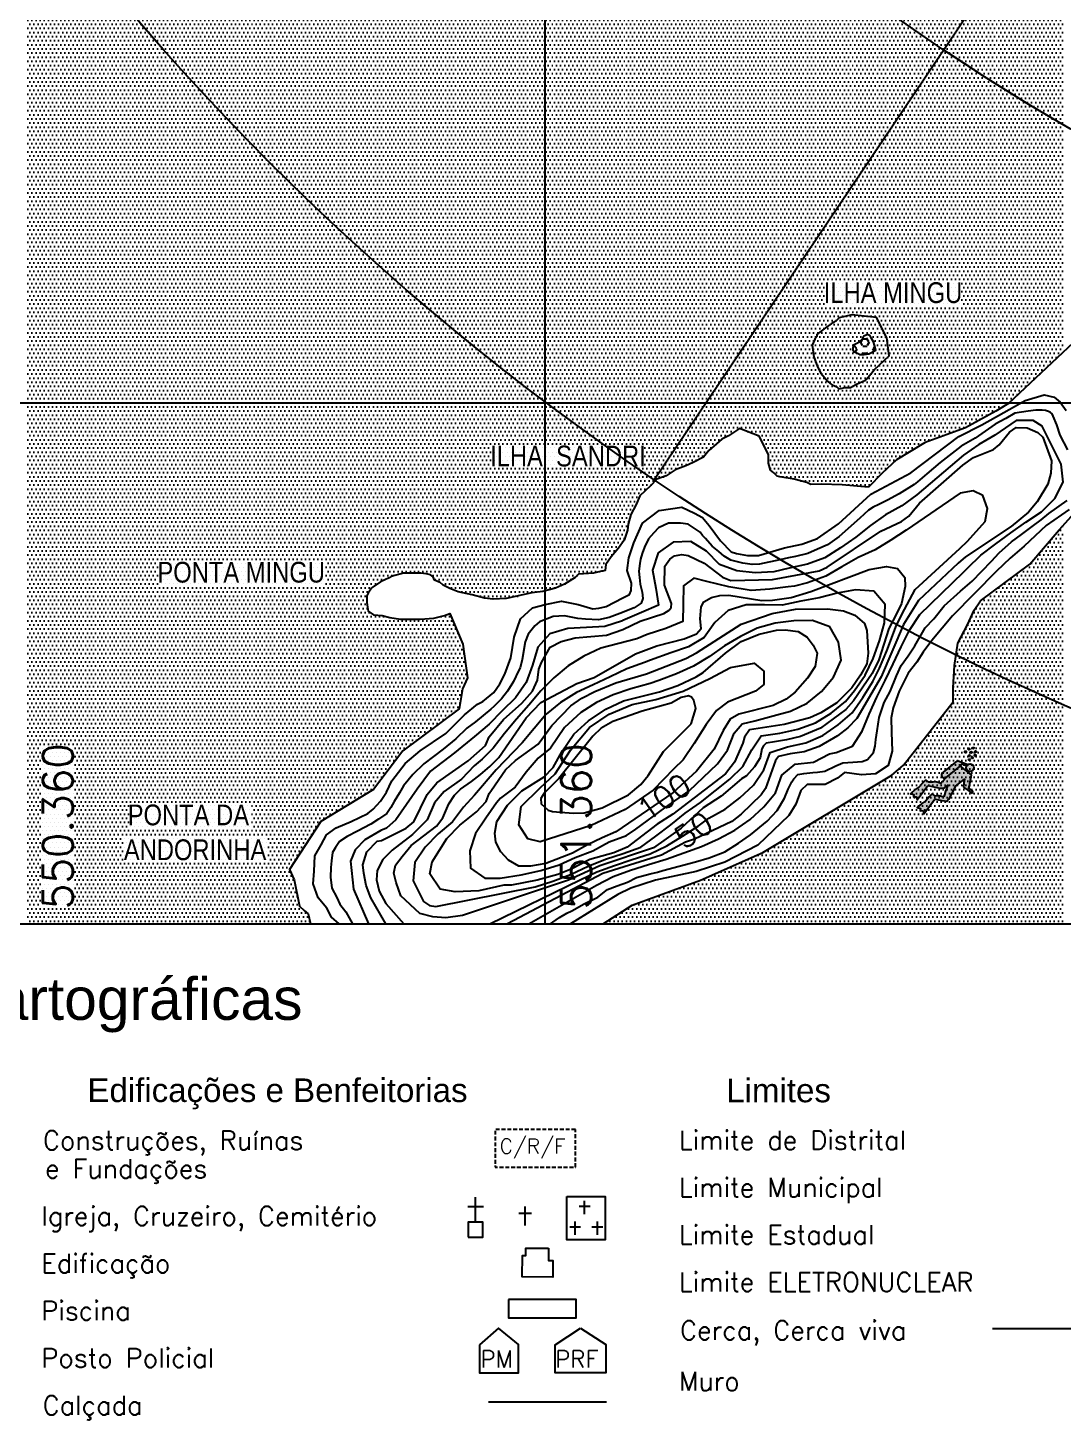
# Model space of a CAD drawing. Header units: millimetres. Extents: x 548366 to 1117317, y 7446967 to 14899125.
# Drawn here: x 550363 to 552360, y 7449452 to 7452139 of the extents above; entities that cross this region are included whole.
import ezdxf
from ezdxf.enums import TextEntityAlignment as Align

# ---------------------------------------------------------------- set-up
doc = ezdxf.new("R2010")
doc.units = ezdxf.units.MM
doc.header["$MEASUREMENT"] = 0
doc.linetypes.add('DASHED2', pattern=[0.375, 0.25, -0.125])
for name, color, linetype in [('AFLORAMENTO_ROCHOSO', 32, 'Continuous'), ('AID5_25K', 2, 'Continuous'), ('CARIMBO', 7, 'Continuous'), ('CURVA_INTERMEDIÁRIA', 32, 'Continuous'), ('CURVA_MESTRA', 36, 'Continuous'), ('ESPORTES', 7, 'Continuous'), ('HACHURA_OCEANO', 131, 'Continuous'), ('MALHA_TM', 8, 'Continuous'), ('OCEANO', 5, 'Continuous'), ('RADIAIS', 222, 'Continuous'), ('TXT_COORD_MALHA', 7, 'Continuous'), ('TXT_CURVA_MESTRA', 7, 'Continuous'), ('TXT_HIDRO', 8, 'Continuous')]:
    doc.layers.add(name, color=color, linetype=linetype)
doc.styles.add('ARIAL', font='ARIAL.TTF')
doc.styles.add('ROMANS', font='romans.shx')
doc.styles.add('TXT_MALHA_10K', font='romans.shx', dxfattribs={"height": 23})
doc.styles.add('TXT_PRAIA', font='ARIALN.TTF', dxfattribs={"height": 30})
doc.linetypes.add('CERCA', pattern='A,10,-0.25,["x",Standard,S=2,R=0,X=-0.6,Y=-0.675],-0.4', length=10.65)
pattern_1 = [(0, (0, 0), (3.96875, 7.9375), [0, -7.9375])]

# ---------------------------------------------------------------- blocks, each defined once
blk = doc.blocks.new('igreja')
for p, q in [((-1, 58), (14, 58)), ((14, 28), (14, 76)), ((14, 58), (29, 58))]:
    blk.add_line(p, q)
blk.add_lwpolyline([(0, 0), (28, 0), (28, 28), (0, 28)], close=True)

msp = doc.modelspace()

# ---------------------------------------------------------------- hatches: boundary and pattern name
at = {"layer": 'AFLORAMENTO_ROCHOSO'}
h = msp.add_hatch(dxfattribs=at)
h.set_pattern_fill('HEX', color=256, scale=2.5, style=0)
h.set_pattern_definition([(0, (0, 0), (0, 13.74815), [7.9375, -15.875]), (120, (0, 0), (-11.906247155, -6.874075), [7.9375, -15.875]), (60, (7.938, 0), (-11.906247155, 6.874075), [7.9375, -15.875])])
h.paths.add_polyline_path([(551976.1, 7451508.7), (551985, 7451510), (551998.9, 7451516.5), (551996.3, 7451526.6), (551993.8, 7451532.9), (551990, 7451539.2), (551987.4, 7451544.3), (551982.3, 7451546.8), (551978.5, 7451545.4), (551976, 7451544.2), (551973.5, 7451540.3), (551972.2, 7451537.8), (551965.9, 7451531.4), (551955.8, 7451526.2), (551954.5, 7451521.1), (551954.5, 7451519.9), (551954.5, 7451517.3), (551957.1, 7451513.5), (551963.4, 7451511.1), (551966, 7451509.8), (551967.2, 7451508.6)])
at = {"layer": 'ESPORTES'}
h = msp.add_hatch(color=7, dxfattribs=at)
h.paths.add_polyline_path([(552173, 7450741.5, 1), (552170.1, 7450742.1, 1)])
h.paths.add_polyline_path([(552176.8, 7450747.6, 1), (552179.7, 7450747, 1)])
h.paths.add_polyline_path([(552188.3, 7450748.7, 1), (552185.4, 7450749.3, 1)])
h.paths.add_polyline_path([(552192.4, 7450741.8, 1), (552189.5, 7450742.4, 1)])
h.paths.add_polyline_path([(552191.7, 7450734.6, 1), (552188.8, 7450735.2, 1)])
h.paths.add_polyline_path([(552186, 7450730.4, 1), (552183.1, 7450731, 1)])
h.paths.add_polyline_path([(552180.6, 7450734.1, 1), (552177.7, 7450734.7, 1)])
h.paths.add_polyline_path([(552184, 7450740.7, 1), (552181, 7450741.3, 1)])
h.paths.add_polyline_path([(552180.5, 7450726.2, 1), (552177.5, 7450726.8, 1)])
h.paths.add_polyline_path([(552187.8, 7450709.9, 1), (552173.3, 7450712.9, 1)])
h.paths.add_polyline_path([(552161.2, 7450714.1), (552165, 7450718.4), (552172.3, 7450715.7), (552174, 7450714.9, -0.107564), (552176.1, 7450717.3), (552167.6, 7450720.9), (552157.5, 7450724.4), (552155.9, 7450724.6), (552126.1, 7450700, 0.741294), (552133.7, 7450691.6)])
h.paths.add_polyline_path([(552137.5, 7450677.5), (552132.7, 7450665.7), (552130.8, 7450659), (552130.1, 7450655.2), (552123.6, 7450656.8), (552120.2, 7450657.5), (552115.8, 7450657.6), (552112.7, 7450657.1), (552109.3, 7450659.8), (552106.5, 7450659.9), (552101.7, 7450654.7), (552094.8, 7450647.5), (552087.6, 7450642.3), (552078.2, 7450634.3), (552084.6, 7450632.8), (552084.2, 7450627.9), (552090.1, 7450628.4), (552091.4, 7450622.4), (552111.8, 7450649.7), (552113.4, 7450649.6), (552126.8, 7450647.6), (552135.9, 7450646.2), (552138.7, 7450649.6), (552152.2, 7450675.4), (552169.9, 7450689.3), (552168.5, 7450680.5), (552168, 7450674.8), (552169.7, 7450672.6), (552175.8, 7450667.8), (552184.3, 7450661.7), (552185.1, 7450665.9), (552177.5, 7450671.9), (552178.4, 7450676.1), (552179.3, 7450680.3), (552181.9, 7450693), (552182.7, 7450697.2), (552161.2, 7450714.1), (552133.7, 7450691.6), (552127.5, 7450684.5), (552123.9, 7450680.6), (552121.1, 7450681.8), (552116.1, 7450683.5), (552113.4, 7450684.2), (552112.8, 7450684.2), (552109.2, 7450683.6), (552100.6, 7450683.2), (552096.3, 7450686.7), (552093.6, 7450686.8), (552088.8, 7450681.5), (552081.9, 7450674.4), (552074.6, 7450669.1), (552065.2, 7450661.1), (552071.6, 7450659.6), (552071.2, 7450654.8), (552077.2, 7450655.3), (552078.4, 7450649.3), (552098.8, 7450676.6), (552122.2, 7450671.9), (552126.1, 7450671.5), (552131.4, 7450672.6)])
at = {"layer": 'HACHURA_OCEANO'}
h = msp.add_hatch(dxfattribs=at)
h.set_pattern_fill('DOTS,_O', color=256, scale=5)
h.set_pattern_definition(pattern_1)
h.paths.add_polyline_path([(550860, 7452410), (550360, 7452410), (550360, 7451910), (550860, 7451910)])
h = msp.add_hatch(dxfattribs=at)
h.set_pattern_fill('DOTS', color=256, scale=5, style=0)
h.set_pattern_definition(pattern_1)
h.paths.add_polyline_path([(551360, 7452410), (550860, 7452410), (550860, 7451910), (551360, 7451910)])
h = msp.add_hatch(dxfattribs=at)
h.set_pattern_fill('DOTS', color=256, scale=5, style=0)
h.set_pattern_definition(pattern_1)
h.paths.add_polyline_path([(551860, 7452410), (551360, 7452410), (551360, 7451910), (551860, 7451910)])
h = msp.add_hatch(dxfattribs=at)
h.set_pattern_fill('DOTS', color=256, scale=5, style=0)
h.set_pattern_definition(pattern_1)
h.paths.add_polyline_path([(552360, 7452410), (551860, 7452410), (551860, 7451910), (552360, 7451910)])
h = msp.add_hatch(dxfattribs=at)
h.set_pattern_fill('DOTS,_O', color=256, scale=5)
h.set_pattern_definition(pattern_1)
h.paths.add_polyline_path([(550860, 7451910), (550360, 7451910), (550360, 7451410), (550860, 7451410)])
h = msp.add_hatch(dxfattribs=at)
h.set_pattern_fill('DOTS,_O', color=256, scale=5)
h.set_pattern_definition(pattern_1)
h.paths.add_polyline_path([(551360, 7451910), (550860, 7451910), (550860, 7451410), (551360, 7451410)])
h = msp.add_hatch(dxfattribs=at)
h.set_pattern_fill('DOTS,_O', color=256, scale=5)
h.set_pattern_definition(pattern_1)
h.paths.add_polyline_path([(551860, 7451910), (551360, 7451910), (551360, 7451410), (551860, 7451410)])
h = msp.add_hatch(dxfattribs=at)
h.set_pattern_fill('DOTS,_I', color=256, scale=5, style=2)
h.set_pattern_definition(pattern_1)
h.paths.add_polyline_path([(552049.6, 7451910), (551860, 7451910), (551860, 7451684.6), (552071.1, 7451667.8)])
h = msp.add_hatch(dxfattribs=at)
h.set_pattern_fill('DOTS,_I', color=256, scale=5, style=2)
h.set_pattern_definition(pattern_1)
h.paths.add_polyline_path([(552360, 7451910), (552049.6, 7451910), (552093.9, 7451410), (552248.5, 7451410), (552254.7, 7451413.7), (552360, 7451512.7)])
h = msp.add_hatch(dxfattribs=at)
h.set_pattern_fill('DOTS,_I', color=256, scale=5, style=2)
h.set_pattern_definition(pattern_1)
h.paths.add_polyline_path([(552071.1, 7451667.8), (551860, 7451684.6), (551860, 7451547.7), (551884.7, 7451545.6), (551884.7, 7451547), (551901.2, 7451559.9), (551912.5, 7451567.6), (551921.4, 7451572.8), (551927.7, 7451579.2), (551952.2, 7451584.8), (551999.6, 7451579.5), (552020.1, 7451540.4), (552020.8, 7451534.4), (552083.3, 7451529.3)])
h.paths.add_polyline_path([(551891.6, 7451602.3), (552000.3, 7451602.3), (552000.3, 7451633.3), (551891.6, 7451633.3)], flags=24)
h = msp.add_hatch(dxfattribs=at)
h.set_pattern_fill('DOTS', color=256, scale=5, style=0)
h.set_pattern_definition(pattern_1)
h.paths.add_polyline_path([(551996.2, 7451479.7), (552024.4, 7451505.9), (552020.1, 7451540.4), (551999.6, 7451579.5), (551952.2, 7451584.8), (551927.7, 7451579.2), (551921.4, 7451572.8), (551912.5, 7451567.6), (551901.2, 7451559.9), (551884.7, 7451547), (551884.7, 7451543.2), (551880.9, 7451538.1), (551875.9, 7451526.7), (551879.2, 7451503.7), (551886.2, 7451484.9), (551892.6, 7451472.3), (551900.2, 7451463.5), (551905.3, 7451457.2), (551910.4, 7451452.2), (551914.2, 7451449.7), (551923.1, 7451446), (551926.9, 7451442.2), (551939.6, 7451444.9), (551949.7, 7451445), (551961.1, 7451451.5), (551978.8, 7451459.2), (551980.1, 7451460.5)])
h.paths.add_polyline_path([(551954.5, 7451517.3), (551954.5, 7451519.9), (551954.5, 7451521.1), (551955.8, 7451526.2), (551965.9, 7451531.4), (551972.2, 7451537.8), (551973.5, 7451540.3), (551976, 7451544.2), (551978.5, 7451545.4), (551982.3, 7451546.8), (551987.4, 7451544.3), (551990, 7451539.2), (551993.8, 7451532.9), (551996.3, 7451526.6), (551998.9, 7451516.5), (551985, 7451510), (551976.1, 7451508.7), (551967.2, 7451508.6), (551966, 7451509.8), (551963.4, 7451511.1), (551957.1, 7451513.5)], flags=16)
h = msp.add_hatch(dxfattribs=at)
h.set_pattern_fill('DOTS,_I', color=256, scale=5, style=2)
h.set_pattern_definition(pattern_1)
h.paths.add_polyline_path([(552083.3, 7451529.3), (552020.8, 7451534.4), (552024.4, 7451505.9), (551996.2, 7451479.7), (551980.1, 7451460.5), (551978.8, 7451459.2), (551961.1, 7451451.5), (551949.7, 7451445), (551939.6, 7451444.9), (551926.9, 7451442.2), (551923.1, 7451446), (551914.2, 7451449.7), (551910.4, 7451452.2), (551905.3, 7451457.2), (551900.2, 7451463.5), (551892.6, 7451472.3), (551886.2, 7451484.9), (551879.2, 7451503.7), (551875.9, 7451526.7), (551880.9, 7451538.1), (551884.7, 7451543.2), (551884.7, 7451545.6), (551860, 7451547.7), (551860, 7451410), (552093.9, 7451410)])
h = msp.add_hatch(dxfattribs=at)
h.set_pattern_fill('DOTS', color=256, scale=5, style=0)
h.set_pattern_definition(pattern_1)
h.paths.add_polyline_path([(550860, 7451410), (550360, 7451410), (550360, 7450910), (550860, 7450910)])
h = msp.add_hatch(dxfattribs=at)
h.set_pattern_fill('DOTS,_I', color=256, scale=5, style=2)
h.set_pattern_definition(pattern_1)
h.paths.add_polyline_path([(551360, 7451410), (550860, 7451410), (550860, 7450910), (551207.6, 7450910), (551202.1, 7450949.4), (551176.5, 7451008.7), (551166.4, 7451004.8), (551146.1, 7450999.5), (551119.5, 7450998), (551108.1, 7450997.9), (551081.5, 7450997.6), (551061.2, 7451001.2), (551046, 7451004.9), (551029.5, 7451006), (551019.3, 7451013.5), (551018, 7451021.1), (551016.7, 7451029.9), (551016.7, 7451042.6), (551019.2, 7451047.7), (551025.5, 7451057.9), (551026.8, 7451059.2), (551043.2, 7451069.5), (551059.7, 7451077.3), (551063.5, 7451079.9), (551087.5, 7451086.4), (551093.9, 7451086.5), (551120.5, 7451086.8), (551126.8, 7451085.6), (551134.4, 7451084.4), (551139.5, 7451083.2), (551144.6, 7451079.4), (551147.2, 7451073.1), (551156, 7451069.4), (551157.3, 7451069.4), (551163.7, 7451063.1), (551176.4, 7451056.9), (551192.9, 7451050.7), (551219.5, 7451044.7), (551243.6, 7451038.6), (551260.1, 7451036.2), (551285.4, 7451037.7), (551334.9, 7451048.3), (551356.4, 7451051.1), (551360, 7451052.1)])
h.paths.add_polyline_path([(551188.2, 7451057.6), (551329.2, 7451057.6), (551329.2, 7451088.6), (551188.2, 7451088.6)], flags=24)
h = msp.add_hatch(dxfattribs=at)
h.set_pattern_fill('DOTS,_I', color=256, scale=5, style=2)
h.set_pattern_definition(pattern_1)
h.paths.add_polyline_path([(551645.9, 7451300), (551666.2, 7451310.3), (551676.3, 7451323.1), (551691.4, 7451335.9), (551701.5, 7451344.9), (551714.2, 7451351.4), (551735.7, 7451365.5), (551773.8, 7451350.7), (551791.6, 7451315.4), (551791.7, 7451298.9), (551795.5, 7451285), (551801.9, 7451280), (551808.3, 7451273.7), (551813.3, 7451272.5), (551841.2, 7451267.7), (551860, 7451262.9), (551860, 7451410), (551360, 7451410), (551360, 7451052.1), (551380.5, 7451057.7), (551398.2, 7451065.5), (551418.4, 7451078.3), (551424.7, 7451084.7), (551453.9, 7451086.3), (551469.1, 7451090.3), (551471.6, 7451090.3), (551476.7, 7451091.6), (551477.9, 7451103), (551488, 7451118.3), (551501.9, 7451135), (551513.3, 7451150.3), (551519.6, 7451169.4), (551520.8, 7451180.8), (551525.8, 7451199.9), (551535.9, 7451219), (551543.4, 7451235.5), (551563.7, 7451254.8), (551576.3, 7451267.6), (551594, 7451274.1), (551611.7, 7451285.7), (551632, 7451293.5)])
h.paths.add_polyline_path([(551393.3, 7451258.6), (551556.7, 7451258.6), (551556.7, 7451289.6), (551393.3, 7451289.6)], flags=24)
h = msp.add_hatch(dxfattribs=at)
h.set_pattern_fill('DOTS,_I', color=256, scale=5, style=2)
h.set_pattern_definition(pattern_1)
h.paths.add_polyline_path([(552094.1, 7451338.8), (552171.3, 7451367), (552230.4, 7451399.1), (552248.5, 7451410), (551860, 7451410), (551860, 7451262.9), (551865.3, 7451261.6), (551873, 7451257.9), (551893.2, 7451258.1), (551933.8, 7451257.2), (551984.5, 7451252.6), (552011.1, 7451279.5), (552038.3, 7451305)])
h = msp.add_hatch(dxfattribs=at)
h.set_pattern_fill('DOTS', color=256, scale=5, style=0)
h.set_pattern_definition(pattern_1)
h.paths.add_polyline_path([(552360, 7451179.2), (552352, 7451170.4), (552295.4, 7451103.7), (552200.7, 7451032.9), (552188.1, 7451015.1), (552175.5, 7450987), (552156.6, 7450951.4), (552150.7, 7450910), (552360, 7450910)])
h = msp.add_hatch(dxfattribs=at)
h.set_pattern_fill('DOTS', color=256, scale=5, style=0)
h.set_pattern_definition(pattern_1)
h.paths.add_polyline_path([(550860, 7450910), (550360, 7450910), (550360, 7450410), (550860, 7450410)])
h = msp.add_hatch(dxfattribs=at)
h.set_pattern_fill('DOTS,_I', color=256, scale=5, style=2)
h.set_pattern_definition(pattern_1)
h.paths.add_polyline_path([(551194.9, 7450825.1), (551201.1, 7450863.2), (551211.1, 7450884.8), (551207.6, 7450910), (550860, 7450910), (550860, 7450410), (550908.1, 7450410), (550903.3, 7450429.1), (550895.6, 7450435.4), (550886.7, 7450444.2), (550876.4, 7450494.8), (550867.5, 7450515), (550927.8, 7450607.5), (551029.2, 7450669.3), (551086.1, 7450743.5)])
h = msp.add_hatch(dxfattribs=at)
h.set_pattern_fill('DOTS', color=256, scale=5, style=0)
h.set_pattern_definition(pattern_1)
h.paths.add_polyline_path([(552360, 7450910), (552150.7, 7450910), (552150.4, 7450908.2), (552148, 7450865.1), (552148.1, 7450838.4), (552052.2, 7450715.8), (552029.4, 7450696.5), (551860, 7450595.1), (551860, 7450410), (552360, 7450410)])
h = msp.add_hatch(dxfattribs=at)
h.set_pattern_fill('DOTS', color=256, scale=5, style=0)
h.set_pattern_definition(pattern_1)
h.paths.add_polyline_path([(551860, 7450595.1), (551780.3, 7450547.3), (551660.3, 7450494.3), (551528.8, 7450445.9), (551472.7, 7450410), (551860, 7450410)])

# ---------------------------------------------------------------- linework, layer by layer
at = {"layer": 'AID5_25K'}
msp.add_lwpolyline([(549360, 7450410), (559365, 7450410), (559365, 7460415), (549360, 7460415), (549360, 7450410)], dxfattribs=at)
at = {"layer": 'CARIMBO', "linetype": 'DASHED2', "ltscale": 30, "flags": 128}
msp.add_lwpolyline([(551419.1, 7450013.3), (551264, 7450013.3), (551264, 7449940.7), (551419.1, 7449940.7)], close=True, dxfattribs=at)
at = {"layer": 'CARIMBO', "ltscale": 0.5}
msp.add_lwpolyline([(551402.7, 7449884.2), (551476.2, 7449884.2), (551476.2, 7449800.5), (551402.7, 7449800.5)], close=True, dxfattribs=at)
at = {"layer": 'CARIMBO', "color": 7}
for points in [[(551436.6, 7449849.7), (551436.6, 7449875.3)], [(551310, 7449851.8), (551334.3, 7449851.8)], [(551322.2, 7449828.1), (551322.2, 7449864.6)], [(551426.1, 7449865.5), (551447.3, 7449865.5)], [(551408, 7449825.6), (551429.1, 7449825.6)], [(551418.5, 7449809.8), (551418.5, 7449835.4)], [(551450.9, 7449825.6), (551472.1, 7449825.6)], [(551461.4, 7449809.8), (551461.4, 7449835.4)]]:
    msp.add_lwpolyline(points, dxfattribs=at)
at = {"layer": 'CARIMBO'}
msp.add_lwpolyline([(551367.2, 7449783.9), (551367, 7449760.7), (551375.7, 7449760.6), (551375.4, 7449728.1), (551316.3, 7449728.6), (551316.7, 7449770.3), (551323.2, 7449770.2), (551323.3, 7449784.2)], close=True, dxfattribs=at)
at = {"layer": 'CARIMBO', "color": 4, "linetype": 'Continuous', "flags": 128}
msp.add_lwpolyline([(551289.9, 7449685.2), (551289.9, 7449649.6), (551420.4, 7449649.6), (551420.4, 7449685.2)], close=True, dxfattribs=at)
at = {"layer": 'CARIMBO', "color": 7}
for points in [[(551233.7, 7449597.5), (551233.7, 7449543.4), (551309.1, 7449543.4), (551309.1, 7449598.3), (551270.9, 7449630)], [(551428.7, 7449629.7), (551477.6, 7449598.3), (551477.6, 7449543.4), (551379.9, 7449543.4), (551379.8, 7449597.5)]]:
    msp.add_lwpolyline(points, close=True, dxfattribs=at)
at = {"layer": 'CARIMBO', "linetype": 'CERCA', "ltscale": 5, "flags": 128}
msp.add_lwpolyline([(552223.6, 7449629.1), (552451, 7449629.1)], dxfattribs=at)
at = {"layer": 'CARIMBO', "color": 8, "ltscale": 1.3}
msp.add_lwpolyline([(551478.8, 7449487.1), (551251.3, 7449487.1)], dxfattribs=at)
at = {"layer": 'CURVA_INTERMEDIÁRIA'}
for points, elevation in [([(551954.5, 7451521.1), (551954.5, 7451519.9), (551954.5, 7451517.3), (551957.1, 7451513.5), (551963.4, 7451511.1), (551966, 7451509.8), (551967.2, 7451508.6), (551976.1, 7451508.7), (551985, 7451510), (551998.9, 7451516.5), (551996.3, 7451526.6), (551993.8, 7451532.9), (551990, 7451539.2), (551987.4, 7451544.3), (551982.3, 7451546.8), (551978.5, 7451545.4), (551976, 7451544.2), (551973.5, 7451540.3), (551972.2, 7451537.8), (551965.9, 7451531.4), (551955.8, 7451526.2), (551954.5, 7451521.1), (551954.5, 7451517.3)], 10), ([(550963.2, 7450410), (550948.4, 7450422.7), (550939.6, 7450440.3), (550922.9, 7450460.2), (550913.3, 7450487.4), (550914.9, 7450511.3), (550916.5, 7450540.9), (550928.4, 7450562.4), (550938.8, 7450581.6), (550957.2, 7450595.2), (550986.3, 7450607.2), (551018.5, 7450622.8), (551028.9, 7450630.9), (551042.8, 7450646.7), (551054.4, 7450663.7), (551064.7, 7450685.6), (551090.8, 7450719.6), (551119.3, 7450743.8), (551169.1, 7450777), (551205, 7450813.2), (551230.4, 7450834), (551240.1, 7450839.1), (551261.5, 7450856.6), (551273.1, 7450872.9), (551283.1, 7450891.8), (551294.2, 7450922.9), (551300.9, 7450962.9), (551313.1, 7450998.4), (551336.5, 7451019.5), (551360.9, 7451026.2), (551392, 7451032.8), (551424.2, 7451026.2), (551452.7, 7451017.9), (551464, 7451018.7), (551478.2, 7451022.3), (551510.5, 7451039.2), (551523.1, 7451045.1), (551526.5, 7451052.8), (551527.4, 7451067.1), (551518.8, 7451091.9), (551522, 7451116), (551532, 7451145.1), (551548.7, 7451182.8), (551580.9, 7451207.2), (551624.2, 7451213.9), (551649, 7451202.4), (551663.9, 7451194.2), (551677, 7451178.5), (551698.8, 7451148.6), (551719.4, 7451127.8), (551729.9, 7451124.2), (551750.7, 7451120.8), (551772.3, 7451120.8), (551822.2, 7451135.3), (551856, 7451142.5), (551885.9, 7451153.7), (551926.4, 7451182), (551989, 7451238.8), (552066.4, 7451280.1), (552158.8, 7451349.9), (552202.9, 7451372.8), (552245.4, 7451396.6), (552287, 7451419.4), (552323.1, 7451430.7), (552342.7, 7451425.9), (552354.3, 7451416.7), (552366, 7451400.5)], 10), ([(552369.2, 7451324.6), (552354.5, 7451352.8), (552347.9, 7451372.8), (552340.8, 7451389.2), (552339, 7451394.1), (552335.4, 7451396.7), (552331.9, 7451398.5), (552325.7, 7451400.3), (552319.4, 7451401.2), (552312.8, 7451401.2), (552307, 7451400.7), (552292.3, 7451399), (552266.6, 7451395), (552249.3, 7451385.2), (552228.8, 7451373.7), (552190.4, 7451347.3), (552163.4, 7451331.8), (552122.5, 7451300.3), (552096.7, 7451278.1), (552079, 7451263), (552072.7, 7451257.3), (552043.7, 7451239.3), (552021.4, 7451227.4), (552004.1, 7451218.9), (551993.5, 7451213.6), (551984.6, 7451208.3), (551967.7, 7451192.8), (551927.6, 7451157.5), (551905.4, 7451141.1), (551886.3, 7451133.1), (551867.6, 7451124.7), (551843.6, 7451118.9), (551830.3, 7451115.8), (551813.4, 7451112.2), (551774.1, 7451104.2), (551760.3, 7451103.3), (551741.7, 7451106), (551719, 7451111.7), (551706.1, 7451119.3), (551695.5, 7451128.2), (551682.6, 7451138.8), (551669.7, 7451153.4), (551664.4, 7451159.2), (551659.5, 7451165.9), (551636.6, 7451180.9), (551622, 7451183.2), (551598.4, 7451182.7), (551579.3, 7451173.9), (551570, 7451164.1), (551560.2, 7451153), (551552.3, 7451136.6), (551547.8, 7451124.6), (551544.3, 7451113.5), (551543.4, 7451105.5), (551541.1, 7451090.4), (551542.5, 7451078), (551543.8, 7451065.2), (551547.8, 7451050.1), (551549, 7451037.4), (551545.9, 7451028.6), (551532.2, 7451019.7), (551504.6, 7451009), (551484.2, 7451001.1), (551463.3, 7450996.6), (551438.4, 7450997.5), (551423.8, 7450998.8), (551398.2, 7451004), (551376, 7451002.7), (551349.8, 7450992.4), (551340.5, 7450984.9), (551327.6, 7450968.9), (551322.3, 7450953.9), (551316.1, 7450919.7), (551312.1, 7450904.2), (551309.4, 7450898.4), (551299.5, 7450877.6), (551287.9, 7450858.9), (551276.4, 7450843.9), (551261.3, 7450829.2), (551255.5, 7450823.9), (551226.2, 7450799.5), (551209.7, 7450787.5), (551188.4, 7450767.1), (551164, 7450747.1), (551126.5, 7450718.9), (551105.2, 7450698), (551087.4, 7450676.3), (551079.4, 7450663), (551069.2, 7450646.1), (551063, 7450634.1), (551055, 7450623), (551039.2, 7450611.6), (551024.6, 7450602.3), (550998.8, 7450589), (550978.4, 7450578.3), (550963.7, 7450568.6), (550956.2, 7450557), (550950.4, 7450547.3), (550948.2, 7450531.3), (550947.3, 7450518.4), (550946.4, 7450499.8), (550949.1, 7450478.5), (550958.4, 7450460.5), (550964.6, 7450448.1), (550975.8, 7450433), (550989.2, 7450410)], 20), ([(551329.2, 7450410), (551459.8, 7450484.8), (551491.8, 7450501.2), (551525.6, 7450513.5), (551559.9, 7450524.3), (551594.3, 7450534.9), (551628.2, 7450547), (551662.1, 7450559.2), (551694.8, 7450574.1), (551726.8, 7450590.6), (551756.2, 7450611.2), (551782.8, 7450635.5), (551805.3, 7450663), (551817.5, 7450696.9), (551842.8, 7450718.1), (551878.5, 7450722), (551909.4, 7450738), (551921.9, 7450740.3), (551953.6, 7450752.7), (551972.5, 7450781.9), (551985.6, 7450814.6), (552000.3, 7450847.4), (552016.6, 7450879.4), (552032.1, 7450911.9), (552047.6, 7450944.4), (552063.5, 7450976.7), (552083.3, 7451006.7), (552167.9, 7451088.5), (552175.3, 7451096.3), (552201.4, 7451121), (552230, 7451142.9), (552258.9, 7451164.2), (552288.3, 7451185.1), (552318.2, 7451205), (552343.7, 7451230.3), (552360, 7451261.8), (552356, 7451296.8), (552340.1, 7451329.1), (552319.4, 7451370.1), (552301.9, 7451381), (552269.1, 7451381), (552228.4, 7451353.1), (552197.3, 7451335.1), (552167.9, 7451314.3), (552077.9, 7451237.9), (552049, 7451216.7), (552017.5, 7451199.3), (551988.2, 7451178.5), (551960, 7451156.2), (551930.4, 7451135.7), (551900.3, 7451116), (551866.5, 7451103.8), (551831.3, 7451096.4), (551802, 7451089.2), (551766.1, 7451087), (551730.4, 7451090.8), (551697.1, 7451103), (551672.1, 7451128.7), (551642, 7451147.5), (551607.5, 7451146.5), (551578.8, 7451126), (551568, 7451092.6), (551574.4, 7451057.9), (551579.3, 7451024.5), (551546.7, 7451010.4), (551510.5, 7450995.2), (551509.8, 7450994.8), (551475.7, 7450983.5), (551440.1, 7450981.7), (551404.2, 7450979.9), (551369.9, 7450969.6), (551346.3, 7450943.5), (551336.4, 7450909.3), (551324.2, 7450875.7), (551303.6, 7450846.2), (551277.9, 7450821.2), (551252.8, 7450795.3), (551224.2, 7450771.6), (551185.5, 7450739.6), (551139.6, 7450704.6), (551113.7, 7450669.5), (551093.2, 7450640), (551072.8, 7450610.5), (551054.6, 7450594.4), (551043.8, 7450590.2), (551012.7, 7450572.1), (550993.9, 7450552.8), (550985.1, 7450530.6), (550991.1, 7450477), (551019.5, 7450410)], 30), ([(551053.4, 7450410), (551024.4, 7450459.9), (551015.5, 7450484.2), (551010.7, 7450507.6), (551009.1, 7450524.1), (551016.3, 7450548.6), (551036.6, 7450569.2), (551045, 7450571), (551092.3, 7450594.6), (551107.1, 7450606.6), (551132.8, 7450659.4), (551151.5, 7450681.8), (551212.4, 7450724.7), (551245.4, 7450754.2), (551252.8, 7450770.8), (551280, 7450804), (551315.8, 7450835.6), (551335.9, 7450858.9), (551345.6, 7450880), (551348.5, 7450901.5), (551353.3, 7450913.9), (551370.5, 7450943.9), (551391.6, 7450954.8), (551418.3, 7450961.9), (551478.7, 7450966.8), (551510.8, 7450977.8), (551544.2, 7450994), (551589.8, 7451008.4), (551599.6, 7451014.9), (551603.8, 7451020.5), (551604.6, 7451028), (551591, 7451063.3), (551591.6, 7451100.1), (551600.9, 7451113.5), (551609.9, 7451120.1), (551624.4, 7451122.3), (551636.7, 7451120.7), (551667.5, 7451105.6), (551702.6, 7451078.7), (551719, 7451072.4), (551799.2, 7451074), (551889, 7451091), (551904.5, 7451097.9), (552008.2, 7451167.3), (552048, 7451186.1), (552062.2, 7451196.6), (552083.1, 7451221.9), (552166.3, 7451295.2), (552187.2, 7451309.7), (552225.9, 7451325.2), (552236.4, 7451334.3), (552256.4, 7451358.8), (552269.2, 7451367.8), (552290.7, 7451367), (552311.1, 7451357.8), (552321, 7451349.2), (552337.4, 7451303.5), (552336.5, 7451279.3), (552330.4, 7451258.5), (552310, 7451223.9), (552293, 7451204), (552259.9, 7451176.5), (552171.3, 7451118.1), (552157.4, 7451105.8), (552080.8, 7451033.7), (552052, 7450987.6), (552008.9, 7450886.7), (551962.2, 7450806.4), (551944.4, 7450788.4), (551924.7, 7450773), (551889.1, 7450752.3), (551860.2, 7450741.5), (551833.4, 7450738.2), (551810.7, 7450732.5), (551805.3, 7450724.9), (551785.7, 7450670.9), (551777.3, 7450658.7), (551738.8, 7450621.3), (551720.5, 7450607.7), (551648.9, 7450573.1), (551631.5, 7450567.3), (551585, 7450542.6), (551471.8, 7450506.8), (551288, 7450410)], 40), ([(551371.1, 7450410), (551375.2, 7450413.5), (551388.1, 7450422.3), (551402.3, 7450430.8), (551412, 7450434.8), (551435.6, 7450448.5), (551462.2, 7450461.4), (551481, 7450476.1), (551499.7, 7450483.2), (551519.7, 7450490.3), (551537, 7450499.6), (551563.2, 7450506.7), (551577.4, 7450509.8), (551587.7, 7450512.9), (551650.5, 7450529.9), (551677.2, 7450537), (551707.4, 7450549), (551733.6, 7450565.8), (551757.1, 7450581.4), (551788.9, 7450607.9), (551808, 7450628.7), (551822.6, 7450652.2), (551829.3, 7450670), (551836.8, 7450684.2), (551840.4, 7450689.5), (551848.4, 7450697.9), (551859.9, 7450700.1), (551876.8, 7450701.9), (551886.1, 7450702.8), (551899.9, 7450704.6), (551921.4, 7450714.6), (551934.8, 7450720.8), (551954.3, 7450721.6), (551972.5, 7450723.4), (551982.3, 7450727), (551994.3, 7450740.7), (551997, 7450752.7), (551998.7, 7450765.6), (552001.4, 7450782.4), (552005, 7450808.2), (552014.8, 7450836.9), (552026.4, 7450858.2), (552038.3, 7450888.4), (552047.2, 7450908.4), (552061, 7450927), (552073.9, 7450946.1), (552094, 7450981), (552110.5, 7450998.3), (552130.5, 7451023.6), (552162, 7451051.5), (552184.2, 7451071.1), (552221.7, 7451110), (552236.4, 7451125.5), (552260.4, 7451146.8), (552279.5, 7451161), (552300.3, 7451176.6), (552317.7, 7451189.4), (552332.3, 7451201.4), (552367.9, 7451227)], 20), ([(552371.9, 7451209.1), (552327, 7451178.7), (552284.9, 7451138.8), (552257.8, 7451115.5), (552231.6, 7451090.3), (552146.3, 7451004.1), (552106.5, 7450956.6), (552090, 7450934.3), (552077.4, 7450914.9), (552061, 7450893.6), (552043.5, 7450858.7), (552032, 7450826.4), (552028.2, 7450807.2), (552029.1, 7450779.6), (552029.9, 7450742.8), (552022.1, 7450715.7), (551997.9, 7450699.2), (551970.7, 7450697.3), (551938.4, 7450701.8), (551924.5, 7450690.9), (551900.9, 7450678.6), (551866, 7450678.9), (551853.8, 7450667.5), (551844.1, 7450640.8), (551830.5, 7450619), (551771, 7450561.6), (551707, 7450528.7), (551651.7, 7450510.8), (551573.5, 7450494.1), (551525.9, 7450479.1), (551500.7, 7450466.6), (551409.3, 7450410)], 10), ([(551158.2, 7450477), (551138, 7450506.4), (551142.4, 7450529.6), (551171.1, 7450574.6), (551196, 7450600.1), (551228.2, 7450625.9), (551246.9, 7450646), (551252.5, 7450661.5), (551256.8, 7450667.7), (551284.3, 7450706.9), (551303.3, 7450725.3), (551347.3, 7450756.3), (551373.4, 7450792.5), (551410.3, 7450830.4), (551431.6, 7450845.6), (551456.4, 7450858.4), (551497.1, 7450874.8), (551556.1, 7450892.6), (551632, 7450922.1), (551652.8, 7450932.6), (551738.7, 7450987.9), (551798.8, 7451009), (551843.3, 7451017.2), (551905.3, 7451018), (551936.3, 7451014), (551957.9, 7451005.7), (551976.6, 7450989.7), (551981.1, 7450976.1), (551984, 7450932.3), (551981.1, 7450911.8), (551969.3, 7450889.9), (551952.1, 7450865.5), (551923.5, 7450836.5), (551892.7, 7450817.1), (551871.1, 7450807.4), (551821.7, 7450794.8), (551754.6, 7450784.4), (551745.4, 7450770.3), (551742.2, 7450758.3), (551725.9, 7450721.8), (551708.7, 7450699.4), (551607, 7450621.6), (551577, 7450602.2), (551519, 7450557.8), (551493.1, 7450547), (551446.6, 7450534), (551410.8, 7450515.4), (551385.2, 7450505.4), (551345.1, 7450494.2), (551295.5, 7450484.4), (551280.6, 7450484.3), (551232.8, 7450473.8), (551187.2, 7450471.8), (551158.2, 7450477)], 80)]:
    msp.add_lwpolyline(points, dxfattribs=dict(at, elevation=elevation))
for points, elevation in [([(551200.9, 7450425.8), (551169.3, 7450421.6), (551143.7, 7450423.3), (551119, 7450430.1), (551082.3, 7450464.2), (551073, 7450489.7), (551068.7, 7450507.6), (551072.1, 7450523), (551084.9, 7450540), (551102, 7450561.1), (551150.9, 7450598.3), (551163.1, 7450614.8), (551174.9, 7450641.4), (551185.7, 7450658.3), (551197.5, 7450670), (551218.5, 7450684.8), (551235.9, 7450698.4), (551253.8, 7450713.6), (551261.6, 7450721.5), (551271.1, 7450730.8), (551324.1, 7450807.7), (551352.6, 7450836.9), (551421.5, 7450873.8), (551455.1, 7450885), (551535.2, 7450930.9), (551576.3, 7450946.6), (551629, 7450960), (551652.7, 7450969.5), (551661.8, 7450980), (551659.8, 7450998.5), (551661.7, 7451021.5), (551666.7, 7451031.4), (551681.6, 7451039.8), (551697.8, 7451043.4), (551715, 7451044), (551778.8, 7451033.9), (551799.2, 7451034.5), (551835.3, 7451039.8), (551873.3, 7451050.9), (551985.9, 7451093.6), (552019.5, 7451099.2), (552040.5, 7451095.8), (552054.8, 7451078.2), (552055.5, 7451061.1), (552048, 7451027.7), (552038.8, 7451009.2), (552024, 7450979.5), (552004.2, 7450919.6), (551991.8, 7450893.2), (551955.5, 7450840.2), (551940.6, 7450823.8), (551891.7, 7450787.7), (551853.3, 7450771.4), (551826.4, 7450764.8), (551802.8, 7450761.3), (551787.3, 7450758.7), (551782.1, 7450753.5), (551778.7, 7450747.6), (551775.6, 7450730.2), (551764.6, 7450712.9), (551749, 7450695.5), (551739.5, 7450689.6), (551700.4, 7450656.1), (551665.3, 7450633.5), (551623.1, 7450594.4), (551569.8, 7450556.6), (551466.1, 7450522), (551405.8, 7450494)], 60), ([(551149.9, 7450443.7), (551341.4, 7450481.1), (551375.5, 7450492.6), (551409.2, 7450505.4), (551411.1, 7450506.1), (551443.6, 7450521.4), (551477, 7450534.8), (551511.4, 7450545.4), (551545, 7450558.2), (551574.3, 7450579), (551602.8, 7450601), (551630.8, 7450623.6), (551660.2, 7450644.3), (551688.8, 7450666.3), (551716.8, 7450688.9), (551742.3, 7450713.8), (551759.1, 7450745.5), (551777.6, 7450772.6), (551813.2, 7450778.1), (551848.3, 7450785.8), (551882.1, 7450797.9), (551912.7, 7450816.6), (551940.4, 7450838.8), (551957.5, 7450860.4), (551978.2, 7450889.8), (551993.5, 7450922.2), (552005.5, 7450956.1), (552015.3, 7450990.5), (552016.7, 7451026.1), (551994.7, 7451051.5), (551959.3, 7451054.2), (551924.1, 7451047.7), (551889.1, 7451039), (551853.8, 7451032.3), (551818.1, 7451025), (551784, 7451025.7), (551748.2, 7451025.3), (551713.9, 7451014.7), (551688, 7450991.5), (551667.5, 7450962.7), (551636.9, 7450944.3), (551602.8, 7450932.9), (551564, 7450918.8), (551552.2, 7450914.3), (551518.4, 7450902), (551486, 7450886.4), (551453.5, 7450870.8), (551420.8, 7450856.1), (551390.3, 7450837), (551362.5, 7450814.2), (551339.2, 7450786.9), (551316.5, 7450759), (551265.9, 7450706.8), (551224, 7450658.5), (551203.4, 7450634.9), (551181.7, 7450606.7), (551154.4, 7450583.3), (551129, 7450557.9), (551109.2, 7450528.1), (551106.2, 7450493.1), (551114.7, 7450475.2), (551125.8, 7450453.1), (551137.8, 7450445.4)], 70), ([(551833.7, 7450820.1), (551865.9, 7450835.8), (551893.6, 7450858.5), (551916.9, 7450885.9), (551931.6, 7450918.4), (551926.6, 7450953.2), (551909.9, 7450983.3), (551876.1, 7450995.1), (551840.2, 7450994.3), (551804.5, 7450990), (551769.9, 7450980.3), (551737.6, 7450964.5), (551706.9, 7450946.1), (551677.4, 7450925.5), (551646.6, 7450906.8), (551613.8, 7450892.1), (551580.1, 7450879.5), (551563.2, 7450873.6), (551526.1, 7450863.6), (551492.1, 7450852.1), (551459.6, 7450836.8), (551429.3, 7450817.4), (551398.2, 7450789), (551371.1, 7450749.1), (551347.3, 7450729.8), (551324, 7450702.6), (551303, 7450673.8), (551274.2, 7450652.6), (551266.7, 7450643.4), (551246.1, 7450614.1), (551226.2, 7450584.4), (551215.5, 7450550.5), (551216.9, 7450517.1), (551244.5, 7450498.3), (551274, 7450498.2), (551314.1, 7450504.6), (551352.6, 7450512.7), (551387.9, 7450523.9), (551418.8, 7450538.1), (551452.5, 7450550.7), (551483.8, 7450568.4), (551517.8, 7450580.1), (551535.7, 7450592.5), (551591.3, 7450633.7), (551638.3, 7450666.5), (551693.1, 7450718.8), (551712.4, 7450744.8), (551725.2, 7450777.6), (551740.9, 7450796.1), (551765.1, 7450801.8), (551807.9, 7450813.2)], 90), ([(551609.1, 7450709.2), (551569.2, 7450667.9), (551515.1, 7450630.8), (551449.5, 7450599.5), (551351.2, 7450568.1), (551327, 7450573.8), (551309.9, 7450600.9), (551314.1, 7450636.5), (551351.2, 7450672.2), (551379.7, 7450699.2), (551409.6, 7450744.8), (551445.9, 7450789), (551484.4, 7450814.6), (551528.6, 7450833.2), (551574.2, 7450843.1), (551626.9, 7450858.8), (551678.2, 7450883), (551718.1, 7450904.4), (551763.7, 7450913), (551782.2, 7450897.3), (551782.2, 7450871.6), (551766.5, 7450858.8), (551712.4, 7450837.4), (551691, 7450821.8), (551671.1, 7450794.7), (551648.3, 7450757.6), (551626.9, 7450726.3)], 110), ([(551642.4, 7450795.9), (551651.1, 7450825.6), (551647.5, 7450841.1), (551642.7, 7450847.4), (551636.9, 7450849.6), (551623.3, 7450846.4), (551603.6, 7450835.5), (551547.7, 7450820.2), (551491, 7450800.6), (551468.6, 7450787.7), (551452.3, 7450772.2), (551387.1, 7450690.2), (551358.8, 7450662.2), (551352.4, 7450652.1), (551352.9, 7450641.3), (551366.6, 7450629.3), (551375, 7450626.5), (551414.4, 7450623.5), (551436.1, 7450624.4), (551470.6, 7450633.7), (551521.5, 7450658.7), (551545.4, 7450679.1), (551559.4, 7450696.3), (551588.8, 7450742.3)], 120)]:
    msp.add_lwpolyline(points, close=True, dxfattribs=dict(at, elevation=elevation))
at = {"layer": 'CURVA_MESTRA', "elevation": 50}
msp.add_lwpolyline([(551254, 7450410), (551428.3, 7450494.6), (551460.6, 7450510.5), (551494.5, 7450522.6), (551528.7, 7450533.8), (551562.9, 7450544.9), (551595.3, 7450560.2), (551625.8, 7450579.3), (551656, 7450598.7), (551676.5, 7450613.6), (551707.9, 7450631.1), (551736.3, 7450653.1), (551762.9, 7450677.3), (551782.7, 7450706.9), (551794.9, 7450740.6), (551828.3, 7450751.2), (551863.3, 7450758.9), (551896.2, 7450773.6), (551926, 7450793.7), (551953.2, 7450817.1), (551973.4, 7450846.8), (551992.6, 7450877.2), (552005.5, 7450903.3), (552019.6, 7450936.4), (552038.5, 7450986), (552053.8, 7451016.6), (552074.6, 7451054.9), (552160.4, 7451134), (552175.7, 7451148.2), (552209.6, 7451186.5), (552213.9, 7451211.6), (552205.2, 7451236.7), (552186.4, 7451245.5), (552161.5, 7451241.1), (552057.4, 7451169.8), (552027.6, 7451150.2), (551997, 7451131.8), (551964.4, 7451116.6), (551933.3, 7451098.5), (551902.1, 7451080.5), (551866.5, 7451067.8), (551841.8, 7451061.4), (551829.4, 7451060.1), (551793.8, 7451055.7), (551757.9, 7451053.4), (551715, 7451060.3), (551672.4, 7451070.2), (551647.3, 7451076.7), (551627.8, 7451061.9), (551627, 7451026.4), (551626.5, 7450993.4), (551593.6, 7450979.5), (551557.2, 7450968.2), (551537.4, 7450959.8), (551502.6, 7450950.6), (551468, 7450941.6), (551435.3, 7450926.7), (551404.7, 7450907.9), (551377.6, 7450884.3), (551352.3, 7450859.5), (551329.3, 7450831.9), (551305.5, 7450804.9), (551282.3, 7450777.4), (551260.1, 7450749), (551239.1, 7450727.5), (551223.4, 7450714.8), (551199, 7450689.2), (551165.8, 7450665.2), (551147.4, 7450643.5), (551133.1, 7450610.6), (551104.6, 7450582.2), (551065.3, 7450551.9), (551047.4, 7450534), (551036.3, 7450512.7), (551035.5, 7450494.6), (551040.6, 7450472.7), (551053, 7450449.1), (551087.7, 7450410)], dxfattribs=at)
at = {"layer": 'CURVA_MESTRA', "elevation": 100}
msp.add_lwpolyline([(551800.6, 7450831), (551734.2, 7450814.4), (551717.6, 7450804.9), (551704.3, 7450783), (551686.9, 7450747), (551652.9, 7450704.3), (551606.7, 7450662.6), (551497.3, 7450587.2), (551470.8, 7450576.2), (551442.4, 7450562.1), (551413.1, 7450546.3), (551362.1, 7450526.4), (551332.5, 7450521.2), (551310, 7450521.4), (551289.8, 7450533), (551275.1, 7450548.6), (551265.5, 7450567.6), (551263.4, 7450584.9), (551267.6, 7450607.2), (551287.9, 7450639.2), (551315.9, 7450666.3), (551358.9, 7450693.5), (551375.8, 7450711.3), (551393, 7450741.8), (551416.2, 7450775.8), (551444.1, 7450801.8), (551477.6, 7450824.4), (551511.9, 7450840.1), (551581.3, 7450857.7), (551616.6, 7450870.1), (551651.7, 7450886.3), (551665.7, 7450895), (551708.7, 7450932.1), (551738.5, 7450954.5), (551773.8, 7450969), (551807.1, 7450976.6), (551823.5, 7450977.3), (551848.9, 7450974.3), (551866, 7450962.9), (551877.8, 7450947.9), (551885.3, 7450932), (551881.6, 7450906.5), (551866.6, 7450884.2), (551842.7, 7450856.9), (551825.9, 7450843.7)], close=True, dxfattribs=at)
at = {"layer": 'ESPORTES', "color": 7}
for points in [[(552126.1, 7450700), (552126.1, 7450700), (552155.9, 7450724.6), (552157.5, 7450724.4), (552157.5, 7450724.4)], [(552133.7, 7450691.6), (552161.2, 7450714.1)], [(552157.5, 7450724.4), (552167.6, 7450720.9), (552176.1, 7450717.3)], [(552165, 7450718.4), (552161.2, 7450714.1), (552182.7, 7450697.2), (552181.9, 7450693), (552181.9, 7450693), (552179.3, 7450680.3), (552178.4, 7450676.1), (552177.5, 7450671.9), (552185.1, 7450665.9), (552185.1, 7450665.9), (552184.3, 7450661.7)], [(552165, 7450718.4), (552172.3, 7450715.7), (552174, 7450714.9)], [(552174, 7450714.9), (552174, 7450715)], [(552100.6, 7450683.2), (552096.3, 7450686.7), (552093.6, 7450686.8), (552088.8, 7450681.5), (552081.9, 7450674.4), (552074.6, 7450669.1), (552065.2, 7450661.1), (552071.6, 7450659.6), (552071.2, 7450654.8), (552077.2, 7450655.3), (552078.4, 7450649.3), (552098.8, 7450676.6)], [(552133.7, 7450691.6), (552127.5, 7450684.5), (552123.9, 7450680.6), (552121.1, 7450681.8), (552116.1, 7450683.5), (552113.4, 7450684.2), (552112.8, 7450684.2), (552109.2, 7450683.6), (552100.6, 7450683.2)], [(552152.2, 7450675.4), (552169.9, 7450689.3), (552168.5, 7450680.5), (552168, 7450674.8), (552169.7, 7450672.6), (552175.8, 7450667.8), (552184.3, 7450661.7)], [(552112.7, 7450657.1), (552109.3, 7450659.8), (552106.5, 7450659.9), (552101.7, 7450654.7), (552094.8, 7450647.5), (552087.6, 7450642.3), (552078.2, 7450634.3), (552084.6, 7450632.8), (552084.2, 7450627.9), (552090.1, 7450628.4), (552091.4, 7450622.4), (552111.8, 7450649.7)], [(552098.8, 7450676.6), (552122.2, 7450671.9), (552126.1, 7450671.5), (552131.4, 7450672.6), (552137.5, 7450677.5), (552132.7, 7450665.7), (552130.8, 7450659), (552130.1, 7450655.2)], [(552102.1, 7450655.5), (552102.5, 7450655.5)], [(552152.2, 7450675.4), (552138.7, 7450649.6), (552135.9, 7450646.2), (552126.8, 7450647.6), (552113.4, 7450649.6), (552111.8, 7450649.7)], [(552112.7, 7450657.1), (552115.8, 7450657.6), (552120.2, 7450657.5), (552123.6, 7450656.8), (552130.1, 7450655.2)]]:
    msp.add_lwpolyline(points, dxfattribs=at)
for centre, radius in [((552171.6, 7450741.8), 1.48), ((552178.2, 7450747.3), 1.48), ((552179.2, 7450734.4), 1.48), ((552182.5, 7450741), 1.48), ((552184.6, 7450730.7), 1.48), ((552186.8, 7450749), 1.48), ((552190.3, 7450734.9), 1.48), ((552191, 7450742.1), 1.48), ((552180.5, 7450711.4), 7.39), ((552179, 7450726.5), 1.48)]:
    msp.add_circle(centre, radius, dxfattribs=at)
msp.add_arc((552131.2, 7450697), 5.95, 149.2532, 295.4505, dxfattribs=at)
at = {"layer": 'MALHA_TM'}
for points in [[(551360, 7460415), (551360, 7450410)], [(549360, 7451415), (559365, 7451415)]]:
    msp.add_lwpolyline(points, dxfattribs=at)
at = {"layer": 'OCEANO'}
for points in [[(551886.2, 7451484.9), (551892.6, 7451472.3), (551900.2, 7451463.5), (551905.3, 7451457.2), (551910.4, 7451452.2), (551914.2, 7451449.7), (551923.1, 7451446), (551926.9, 7451442.2), (551939.6, 7451444.9), (551949.7, 7451445), (551961.1, 7451451.5), (551978.8, 7451459.2), (551980.1, 7451460.5), (551996.2, 7451479.7), (552024.4, 7451505.9), (552020.1, 7451540.4), (551999.6, 7451579.5), (551952.2, 7451584.8), (551927.7, 7451579.2), (551921.4, 7451572.8), (551912.5, 7451567.6), (551901.2, 7451559.9), (551884.7, 7451547), (551884.7, 7451543.2), (551880.9, 7451538.1), (551875.9, 7451526.7), (551879.2, 7451503.7), (551886.2, 7451484.9)], [(551954.5, 7451521.1), (551954.5, 7451521.1), (551954.5, 7451521.1), (551954.5, 7451521.1), (551954.5, 7451521.1), (551954.5, 7451519.9), (551954.5, 7451517.3), (551954.5, 7451517.3), (551957.1, 7451513.5), (551963.4, 7451511.1), (551966, 7451509.8), (551967.2, 7451508.6), (551976.1, 7451508.7), (551985, 7451510), (551998.9, 7451516.5), (551996.3, 7451526.6), (551993.8, 7451532.9), (551990, 7451539.2), (551987.4, 7451544.3), (551982.3, 7451546.8), (551978.5, 7451545.4), (551976, 7451544.2), (551973.5, 7451540.3), (551972.2, 7451537.8), (551965.9, 7451531.4), (551955.8, 7451526.2), (551954.5, 7451521.1), (551954.5, 7451517.3)], [(552400.7, 7451550.9), (552254.7, 7451413.7), (552230.4, 7451399.1), (552171.3, 7451367), (552094.1, 7451338.8), (552038.3, 7451305), (552011.1, 7451279.5), (551984.5, 7451252.6)], [(551984.5, 7451252.6), (551933.8, 7451257.2), (551893.2, 7451258.1), (551873, 7451257.9), (551865.3, 7451261.6), (551841.2, 7451267.7), (551813.3, 7451272.5), (551808.3, 7451273.7), (551801.9, 7451280), (551795.5, 7451285), (551791.7, 7451298.9), (551791.6, 7451315.4), (551773.8, 7451350.7), (551773.8, 7451350.7), (551773.8, 7451350.7), (551735.7, 7451365.5), (551735.7, 7451365.5), (551714.2, 7451351.4), (551701.5, 7451344.9), (551691.4, 7451335.9), (551676.3, 7451323.1), (551666.2, 7451310.3), (551645.9, 7451300), (551632, 7451293.5), (551611.7, 7451285.7), (551594, 7451274.1), (551576.3, 7451267.6), (551563.7, 7451254.8), (551543.4, 7451235.5), (551535.9, 7451219), (551525.8, 7451199.9), (551520.8, 7451180.8), (551519.6, 7451169.4), (551513.3, 7451150.3), (551501.9, 7451135), (551488, 7451118.3), (551477.9, 7451103), (551476.7, 7451091.6), (551471.6, 7451090.3), (551469.1, 7451090.3), (551453.9, 7451086.3), (551424.7, 7451084.7), (551418.4, 7451078.3), (551398.2, 7451065.5), (551380.5, 7451057.7), (551356.4, 7451051.1), (551334.9, 7451048.3), (551285.4, 7451037.7), (551260.1, 7451036.2), (551243.6, 7451038.6), (551219.5, 7451044.7), (551192.9, 7451050.7), (551176.4, 7451056.9), (551163.7, 7451063.1), (551157.3, 7451069.4), (551157.3, 7451069.4), (551156, 7451069.4), (551147.2, 7451073.1), (551144.6, 7451079.4), (551139.5, 7451083.2), (551134.4, 7451084.4), (551126.8, 7451085.6), (551120.5, 7451086.8), (551093.9, 7451086.5), (551087.5, 7451086.4), (551063.5, 7451079.9), (551059.7, 7451077.3), (551043.2, 7451069.5), (551026.8, 7451059.2), (551025.5, 7451057.9), (551019.2, 7451047.7), (551016.7, 7451042.6), (551016.7, 7451029.9), (551018, 7451021.1), (551019.3, 7451013.5), (551029.5, 7451006), (551046, 7451004.9), (551061.2, 7451001.2), (551081.5, 7450997.6), (551108.1, 7450997.9), (551119.5, 7450998), (551146.1, 7450999.5), (551166.4, 7451004.8), (551176.5, 7451008.7), (551202.1, 7450949.4), (551211.1, 7450884.8), (551201.1, 7450863.2), (551194.9, 7450825.1), (551086.1, 7450743.5), (551029.2, 7450669.3), (550927.8, 7450607.5), (550867.5, 7450515), (550876.4, 7450494.8), (550886.7, 7450444.2), (550895.6, 7450435.4), (550903.3, 7450429.1), (550908.1, 7450410)], [(551472.7, 7450410), (551528.8, 7450445.9), (551660.3, 7450494.3), (551780.3, 7450547.3), (552029.4, 7450696.5), (552029.4, 7450696.5), (552052.2, 7450715.8), (552148.1, 7450838.4), (552148, 7450865.1), (552150.4, 7450908.2), (552156.6, 7450951.4), (552175.5, 7450987), (552188.1, 7451015.1), (552200.7, 7451032.9), (552295.4, 7451103.7), (552352, 7451170.4), (552399.8, 7451222.6)]]:
    msp.add_lwpolyline(points, dxfattribs=at)
at = {"layer": 'RADIAIS', "linetype": 'Continuous', "ltscale": 2.5}
msp.add_lwpolyline([(557155.6, 7459558.5), (551571.8, 7451267)], dxfattribs=at)
for radius in [4998.2, 3998.6]:
    msp.add_circle((554363.7, 7455412.7), radius, dxfattribs=at)
for p in [(552130.2, 7452096.2), (551851, 7451681.6), (551571.8, 7451267)]:
    msp.add_point(p, dxfattribs=at)

# ---------------------------------------------------------------- block references
at = {"layer": 'CARIMBO', "ltscale": 0.5, "xscale": 1.01411875, "yscale": 1.01411875, "zscale": 1.01411875}
msp.add_blockref('igreja', (551212.3, 7449805.7), dxfattribs=at)

# ---------------------------------------------------------------- texts
at = {"layer": 'CARIMBO'}
for s, height, style, p in [('Convenções Cartográficas', 81.129, 'ARIAL', (549557.1, 7450224.7)), ('Edificações e Benfeitorias', 45.635, 'ARIAL', (550477.5, 7450066.1)), ('Limites', 45.64, 'ARIAL', (551710, 7450065.7)), ('Construções, Ruínas', 36.508, 'ROMANS', (550391.7, 7449973.9)), ('Limite de Distrital', 36.508, 'ROMANS', (551618.7, 7449974.4)), ('e Fundações', 36.508, 'ROMANS', (550395.7, 7449919.2)), ('Limite Municipal', 36.508, 'ROMANS', (551618.7, 7449883.1)), ('Igreja, Cruzeiro, Cemitério', 36.508, 'ROMANS', (550388.7, 7449827.9)), ('Limite Estadual', 36.508, 'ROMANS', (551618.7, 7449791.9)), ('Edificação', 36.51, 'ROMANS', (550388.7, 7449736.6)), ('Limite ELETRONUCLEAR', 36.508, 'ROMANS', (551618.7, 7449700.8)), ('Piscina', 36.51, 'ROMANS', (550388.7, 7449645.4)), ('Cerca, Cerca viva', 36.508, 'ROMANS', (551620.8, 7449607.5)), ('Posto Policial', 36.508, 'ROMANS', (550388.7, 7449554.1)), ('Muro', 36.51, 'ROMANS', (551618.5, 7449509.4)), ('Calçada', 36.51, 'ROMANS', (550391.1, 7449462.8))]:
    msp.add_text(s, height=height, dxfattribs=dict(at, style=style)).set_placement(p)
at = {"layer": 'CARIMBO', "color": 7, "style": 'ROMANS'}
for s, height, p in [('C/R/F', 28.48, (551272.7, 7449966.9)), ('PM', 32.45, (551235.8, 7449554.2)), ('PRF', 32.45, (551380, 7449554.2))]:
    msp.add_text(s, height=height, dxfattribs=at).set_placement(p)
at = {"layer": 'TXT_COORD_MALHA', "style": 'TXT_MALHA_10K'}
for s, p in [('550.360', (550449.3, 7450438.1)), ('551.360', (551449.3, 7450438.1))]:
    msp.add_text(s, height=57.5, rotation=90, dxfattribs=at).set_placement(p)
at = {"layer": 'TXT_CURVA_MESTRA', "style": 'ROMANS'}
for s, p in [('100', (551589.6, 7450654.3, 100)), ('50', (551646.9, 7450590.9, 100))]:
    msp.add_text(s, height=42.5, rotation=34.8648, dxfattribs=at).set_placement(p, align=Align.MIDDLE)
at = {"layer": 'TXT_HIDRO', "style": 'TXT_PRAIA'}
for s, p in [('ILHA MINGU', (551898.1, 7451607.8)), ('ILHA  SANDRI', (551254.4, 7451292.6)), ('PONTA MINGU', (550612.5, 7451068.4)), ('PONTA DA ', (550555.2, 7450600.1)), ('ANDORINHA', (550547.8, 7450532.9))]:
    msp.add_text(s, height=40, dxfattribs=at).set_placement(p)

doc.saveas('drawing.dxf')
